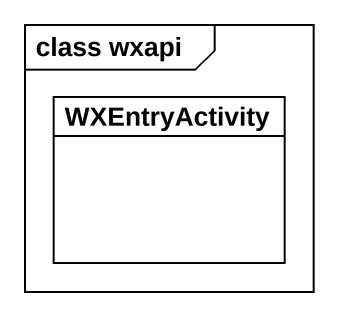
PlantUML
@startuml
mainframe class wxapi
hide circle
hide empty members
class WXEntryActivity
@enduml
